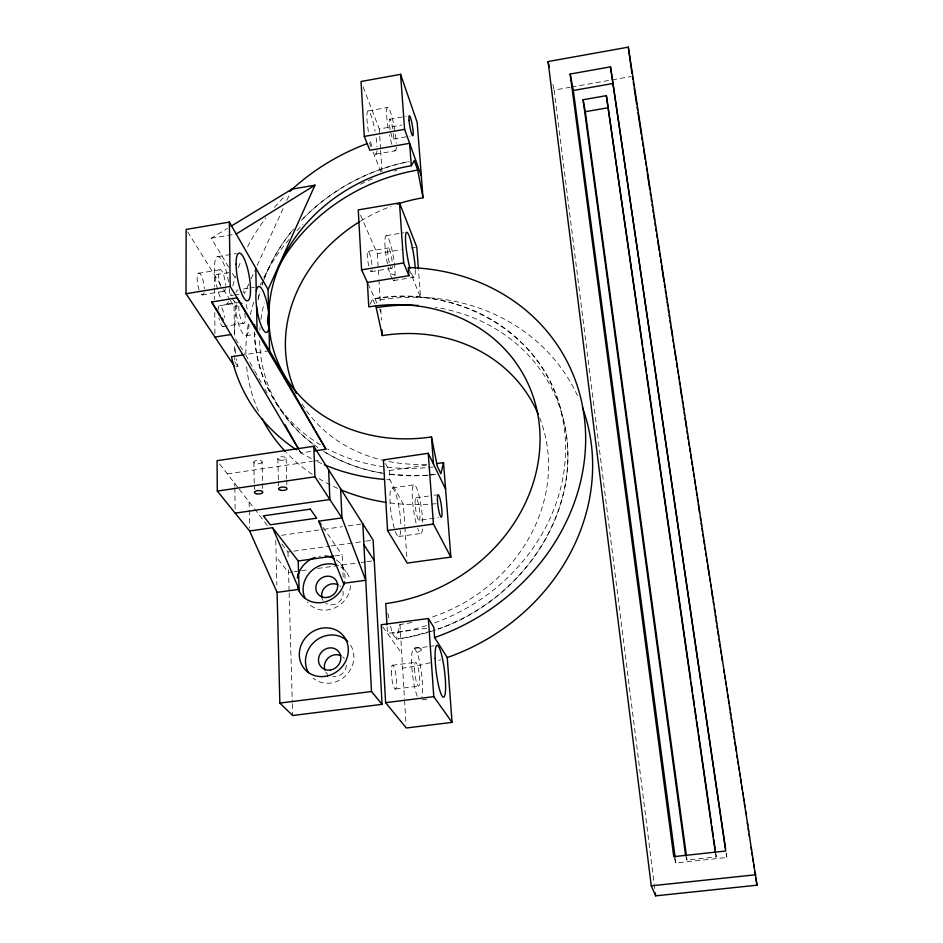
<?xml version="1.0" encoding="UTF-8"?>
<svg xmlns="http://www.w3.org/2000/svg" width="943" height="943" viewBox="0 0 943 943"><rect width="100%" height="100%" fill="white"/><g stroke="black" fill="none" stroke-linecap="round" stroke-linejoin="round"><path stroke-width="0.71" stroke-dasharray="4.71 3.54" d="M258.005 299.886L259.95 291.764M411.785 622.51A159.19 141.945 -29.1 0 1 399.962 624.49L396.366 639.165L410.382 636.82L435.23 629.959M262.083 285.069L263.368 281.061M263.887 279.741C270.747 261.282 280.955 244.084 293.674 229.055M248.716 284.091L244.485 293.403L242.976 290.904M251.133 278.774L254.763 270.794M257.191 265.478L284.421 205.633M286.849 200.305L289.866 193.657M370.057 304.247L372.603 299.014C452.675 283.183 544.135 331.382 561.934 414.154C588.349 504.47 523.636 600.432 437.965 629.087M420.861 649.751L421.215 649.22A3.536 1.202 -12 0 0 420.767 648.56L419.281 648.277M301.312 220.497C329.956 190.356 368.253 169.681 408.991 161.618M228.63 267.093L211.256 238.237L227.381 228.418M368.383 110.897L387.903 107.431M389.565 119.242L406.374 116.272M654.76 888.554L554.119 90.115L570.055 87.298M571.505 87.039L630.914 76.536M363.138 86.921L379.263 128.991L401.718 125.03M393.443 139.045L410.181 136.11M375.62 154.228L395.105 150.833M211.256 238.237L236.21 234.017M217.774 256.637L236.316 253.537M386.276 235.656L403.981 232.709M198.195 273.364L220.686 269.639M228.795 272.586L214.497 274.955L214.58 286.519M368.348 251.286L388.657 247.926M360.556 215.193L377.33 253.655L401.294 249.695M411.16 248.068L415.391 247.372M202.097 294.876L223.397 291.387M243.459 288.971L254.492 287.155M371.07 271.678L391.416 268.354M233.463 295.206L230.705 295.654A201.165 170.954 -22.4 0 1 231.247 292.884M234.842 294.982L238.968 294.299M226.296 304.283L236.257 302.668M220.155 305.685L239.345 302.562M230.304 300.334L234.064 306.381L237.047 305.897A198.808 169.599 -22.4 0 0 234.453 334.47M393.75 280.543L414.166 277.23M222.772 326.667L243.365 323.355M246.111 335.732L255.742 334.199M269.58 350.725L245.522 354.521L254.138 369.868M235.903 366.792L237.931 366.473A198.808 169.599 -22.4 0 1 236.493 359.047M299.296 450.4L300.793 452.935L312.852 451.155M227.322 473.893L312.298 461.363M313.736 461.151L320.938 460.09M385.333 463.437L389.247 470.545L426.354 465.147M392.217 487.955L414.272 484.785M416.028 497.857L428.499 496.077M434.039 495.287L436.809 494.898M281.474 535.306L322.152 529.565M323.602 529.365L342.486 526.701M348.297 525.876L361.381 524.025M419.046 520.336A11.34 1.839 82 0 0 418.386 503.538A11.34 1.839 82 0 0 415.144 503.421A11.34 1.839 82 0 0 419.046 520.336L438.471 517.601M281.816 544.064L287.969 551.997L292.306 551.384M293.744 551.183L329.826 546.15M331.276 545.95L364.469 541.317M365.919 541.105L373.133 540.103M398.689 536.555L420.814 533.467M335.024 555.875L342.168 554.885L343.181 577.481M292.919 571.847L288.558 572.448L276.181 556.995M294.369 571.647L300.18 570.845M301.63 570.645L308.891 569.643M317.614 568.44L359.731 562.641M361.181 562.441L365.542 561.839M366.992 561.639L374.253 560.637M417.242 696.24A26.062 4.538 83.1 0 1 411.785 666.288A26.062 4.538 83.1 0 1 414.354 648.454L428.452 646.58M429.867 646.391L434.098 645.825M426.601 628.274L387.467 633.413L387.066 626.305M392.406 665.275L415.545 662.304M395.53 689.015L418.716 686.091M422.028 699.812L427.851 699.093M428.735 475.083L435.489 474.341M685.596 855.384L686.999 860.063L716.279 856.904L715.855 853.993M674.186 857.918L675.883 862.963L726.864 857.47L726.216 853.097M427.379 475.237L413.906 475.767L387.455 474.011M384.603 473.504C363.42 470.215 342.698 463.096 324.451 451.78M317.638 447.465C281.167 421.462 255.447 378.473 254.598 333.162M219.636 463.98L238.367 488.109M239.263 489.264L253.537 507.64M254.421 508.784L268.578 527.019M382.834 626.906L401.73 653.428M340.494 563.796L346.034 571.623M390.65 626.164L392.182 633.213L396.366 639.165A183.131 162.833 -29 0 0 566.767 474.871A183.131 162.833 -29 0 0 435.466 307.335M322.907 527.184L342.168 554.885M414.354 648.454L416.782 652.014A26.062 4.538 83.1 0 1 421.674 674.575A26.062 4.538 83.1 0 1 421.957 696.83M276.311 403.003L284.244 414.979M234.701 361.617L237.931 366.473M235.538 339.044L244.756 353.33M187.681 231.907L222.772 288.252M223.526 289.466L229.55 299.131M232.119 297.929L237.047 305.897M232.414 273.364L235.432 278.374M254.799 371.047L261.223 382.493M264.9 389.035L267.058 392.866M299.061 449.87L300.793 452.935M389.247 470.545L389.813 479.798L403.38 504.21L404.771 525.746M342.722 567.262L343.488 568.947M374.842 303.858L372.603 299.014A184.993 164.035 -28.9 0 1 562.995 420.307A184.993 164.035 -28.9 0 1 433.261 623.358M368.006 283.784L377.2 303.74M379.64 309.056L380.866 311.72M392.406 279.564L390.107 274.224A22.75 3.536 80.6 0 1 384.885 241.632A22.75 3.536 80.6 0 1 390.426 243.777A22.75 3.536 80.6 0 1 395.046 276.146M408.897 268.885L420.519 297.304L418.503 270.075M369.385 142.794L370.988 146.837M373.122 152.212L381.149 172.404M387.903 613.457L389.435 620.518M552.904 84.41L554.119 90.115M715.277 852.166L716.279 856.904M726.157 853.604L726.864 857.47M686.61 857.152L686.999 860.063M675.306 858.59L675.883 862.963M379.263 128.991L379.628 134.755M379.723 136.193L380.559 149.159M380.642 150.597L382.127 173.653M404.865 527.184L406.987 560.213M377.33 253.655L378.827 278.232M378.921 279.682L380.394 303.858M380.713 309.104L381.385 320.137M399.962 624.49L404.488 698.763M404.582 700.225L406.091 725.061M286.118 458.569L286.696 478.726M286.743 480.164L286.908 485.928M287.969 551.997L288.169 558.786M288.487 569.713L289.112 591.426M289.147 592.888L292.295 702.37M292.342 703.832L292.672 715.513M277.82 458.428L278.397 480.046M278.433 481.496L278.55 485.81M275.757 540.292L276.888 585.238M262.154 462.117A4.161 1.768 -1.4 0 1 255.612 463.543A4.161 1.768 -1.4 0 1 256.237 460.479A4.161 1.768 -1.4 0 1 262.154 462.117L262.578 482.25M262.614 483.688L262.743 489.441M253.844 461.987L254.256 483.582M254.292 485.02L254.374 489.334M249.117 501.947L249.565 528.068M234.064 306.381L234.453 334.942M234.607 346.564L234.713 353.849M234.724 355.311L234.831 362.584M234.783 483.488L234.819 486.317M234.831 487.72L235.113 508.902M214.591 287.957L214.674 299.52M214.768 312.522L214.933 334.187M380.147 299.933A202.733 180.903 -29.1 0 1 578.884 398.795M440.64 659.735A202.733 180.903 -29.1 0 1 438.754 660.312M430.303 662.705A202.733 180.903 -29.1 0 1 402.614 668.092M372.12 269.674A10.479 1.756 80.5 0 1 370.222 270.346M368.819 265.973A10.479 1.756 80.5 0 1 368.018 251.133A10.479 1.756 80.5 0 1 372.037 265.985M392.371 266.362A10.503 1.627 80.6 0 1 390.414 266.492M389.27 262.625A10.503 1.627 80.6 0 1 388.351 247.761A10.503 1.627 80.6 0 1 392.253 262.673M415.262 269.627A22.797 3.253 80.6 0 1 410.476 270.146M414.696 647.817A14.876 4.821 -11 0 1 420.248 647.652M426.531 625.61A184.993 164.035 -28.9 0 1 392.182 633.213M539.632 417.678A159.19 141.945 -29.1 0 1 429.949 617.759M421.545 649.951A14.251 5.847 -7.2 0 1 417.443 652.32M390.213 273.824A12.601 7.332 2.4 0 1 395.412 275.144M394.516 279.576A22.75 3.536 80.6 0 1 393.443 280.531M336.333 559.883A24.919 22.408 -38.4 0 1 344.796 579.933M318.97 556.358A24.919 22.408 -38.4 0 1 320.632 556.099M342.934 590.943A11.222 10.149 -38.9 0 1 338.301 602.589A11.222 10.149 -38.9 0 1 325.913 603.367M322.989 600.408A11.222 10.149 -38.9 0 1 322.129 598.581M339.716 585.862A11.222 10.149 -38.9 0 1 340.494 586.558M342.828 656.941A11.505 10.538 -44.5 0 1 344.336 658.497M346.399 665.228A11.505 10.538 -44.5 0 1 332.749 676.591M327.869 674.41A11.505 10.538 -44.5 0 1 325.759 671.946M340.906 567.073A24.612 22.196 -38.7 0 1 349.888 579.485M350.478 585.686A24.612 22.196 -38.7 0 1 333.421 608.471A24.612 22.196 -38.7 0 1 307.394 602.117M350.655 645.189A25.249 23.056 -44.1 0 1 344.749 676.579A25.249 23.056 -44.1 0 1 313.147 678.158M389.813 479.798A201.165 170.954 -22.4 0 1 386.889 479.598M321.693 463.614A201.165 170.954 -22.4 0 1 316.412 461.162M311.237 458.557A201.165 170.954 -22.4 0 1 295.902 449.457M232.803 285.941A201.165 170.954 -22.4 0 1 235.526 276.158M238.367 267.753A201.165 170.954 -22.4 0 1 241.102 260.763M247.561 246.866A201.165 170.954 -22.4 0 1 265.926 217.845M274.472 207.33A201.165 170.954 -22.4 0 1 285.705 195.354M436.067 503.692A194.623 167.17 -22.4 0 1 387.302 502.548M337.688 488.38A194.623 167.17 -22.4 0 1 318.298 478.207M312.239 474.317A194.623 167.17 -22.4 0 1 286.33 452.534M258.441 411.136A194.623 167.17 -22.4 0 1 246.642 366.851M245.887 354.096A194.623 167.17 -22.4 0 1 248.811 321.363M250.272 314.667A194.623 167.17 -22.4 0 1 254.138 301.076M260.339 285.01A194.623 167.17 -22.4 0 1 261.447 282.546M263.792 277.655A194.623 167.17 -22.4 0 1 289.253 239.157M296.915 230.587A194.623 167.17 -22.4 0 1 303.009 224.41M360.521 184.25A194.623 167.17 -22.4 0 1 374.512 178.05M394.304 171.096A194.623 167.17 -22.4 0 1 396.708 170.4M393.549 133.434A10.184 1.426 80 0 1 393.172 139.175A10.184 1.426 80 0 1 390.779 132.774M390.154 129.733A10.184 1.426 80 0 1 389.765 119.124A10.184 1.426 80 0 1 393.019 129.627M204.077 292.625A11.151 3.029 79.8 0 1 200.776 293.521M199.126 289.914A11.151 3.029 79.8 0 1 198.702 273.046A11.151 3.029 79.8 0 1 204.289 288.664M225.377 288.44A11.175 2.888 79.9 0 1 222.135 290.02M220.532 286.389A11.175 2.888 79.9 0 1 220.002 269.509A11.175 2.888 79.9 0 1 225.448 285.187M433.179 466.915A177.437 151.328 -22.4 0 1 327.681 448.939M320.431 444.825A177.437 151.328 -22.4 0 1 254.575 330.38M258.288 298.294A177.437 151.328 -22.4 0 1 260.127 291.163M262.048 284.869A177.437 151.328 -22.4 0 1 293.78 228.819M303.092 218.564A177.437 151.328 -22.4 0 1 408.684 161.595M435.619 474.447A175.728 150.338 -22.4 0 1 388.657 474.176M381.644 473.103A175.728 150.338 -22.4 0 1 323.26 451.167M312.781 443.964A175.728 150.338 -22.4 0 1 259.643 339.975M259.867 330.333A175.728 150.338 -22.4 0 1 260.056 327.575M260.952 319.312A175.728 150.338 -22.4 0 1 264.205 302.88M426.425 464.262A152.825 131.183 -22.4 0 1 301.501 403.109M360.945 220.874A152.825 131.183 -22.4 0 1 390.909 206.387M223.621 326.584A10.738 2.829 80.2 0 1 218.917 317.991M218.116 310.153A10.738 2.829 80.2 0 1 220.886 306.286A10.738 2.829 80.2 0 1 224.505 317.567M244.803 313.206A10.75 2.688 80.2 0 1 242.162 322.07A10.75 2.688 80.2 0 1 239.098 303.941M235.667 353.413A198.808 169.599 -22.4 0 1 235.055 347.755M228.371 301.725A24.2 6.259 79.9 0 1 222.913 302.173M220.155 297.092A24.2 6.259 79.9 0 1 216.006 258.134A24.2 6.259 79.9 0 1 228.501 281.792M229.267 288.546A24.2 6.259 79.9 0 1 229.349 295.961M248.917 323.968A23.304 5.835 80.2 0 1 242.268 332.855A23.304 5.835 80.2 0 1 234.984 301.43M235.986 292.306A23.304 5.835 80.2 0 1 237.942 289.878M246.123 304.495A23.304 5.835 80.2 0 1 247.172 309.009M396.308 147.32A22.054 3.077 80 0 1 393.561 148.876M391.84 144.291A22.054 3.077 80 0 1 389.435 134.896M388.162 128.142A22.054 3.077 80 0 1 387.868 107.408A22.054 3.077 80 0 1 394.763 130.158M395.412 134.436A22.054 3.077 80 0 1 396.272 143.253M376.976 150.68A22.019 3.336 79.9 0 1 373.546 151.363M371.695 146.165A22.019 3.336 79.9 0 1 369.703 138.35M368.407 131.619A22.019 3.336 79.9 0 1 368.159 110.861A22.019 3.336 79.9 0 1 375.125 131.336M376.163 137.819A22.019 3.336 79.9 0 1 376.988 146.625M422.523 529.011A24.577 3.996 82 0 1 417.643 528.386M416.075 523.047A24.577 3.996 82 0 1 412.303 491.162A24.577 3.996 82 0 1 417.513 490.443A24.577 3.996 82 0 1 422.676 522.139M400.728 530.567A24.53 4.326 82.1 0 1 395.329 531.51M394.245 528.174A24.53 4.326 82.1 0 1 389.978 494.992A24.53 4.326 82.1 0 1 395.812 494.038A24.53 4.326 82.1 0 1 400.846 527.09M391.298 671.18A12 2.251 83.2 0 0 395.317 689.074A12 2.251 83.2 0 0 395.247 671.204A12 2.251 83.2 0 0 391.298 671.18M414.59 668.198A12.023 2.098 83.1 0 0 418.515 686.15A12.023 2.098 83.1 0 0 418.244 668.269A12.023 2.098 83.1 0 0 414.59 668.198M279.882 460.09A4.173 1.78 -1.8 0 0 286.13 458.392A4.173 1.78 -1.8 0 0 279.882 457.013A4.173 1.78 -1.8 0 0 279.882 460.09"/><path stroke-width="1.41" d="M234.088 365.766L186.019 293.721L186.148 229.444L229.361 222.088L268.071 289.548L269.58 350.725L325.913 449.21L314.75 450.872M269.05 327.197L268.708 312.781A17.163 8.086 -73.1 0 0 267.718 318.71M269.05 327.174L269.05 327.15A16.184 7.721 -73 0 1 267.6 318.781M436.397 463.532A152.825 131.183 -22.4 0 0 443.54 462.648L440.9 473.751L437.34 466.349L431.47 436.951A157.952 134.142 -22.4 0 1 269.109 325.748A157.952 134.142 -22.4 0 1 411.289 165.732L414.248 160.558L417.69 170.07L423.006 197.759A152.825 131.183 -22.4 0 0 397.203 204.171M344.136 583.222L343.523 585.108M297.976 575.195L298.601 573.332M268.071 289.548L314.974 185.182L291.929 189.142L231.106 226.155M291.929 189.142L292.342 189.072M236.21 234.017L314.974 185.182M423.006 197.759L417.16 122.307L400.586 74.344L361.051 81.487L364.293 136.429L369.833 150.267L409.627 143.324L411.289 165.732M548.072 61.554L628.309 47.15L756.981 885.194L655.68 895.85L651.271 885.842L548.072 61.554L549.274 67.271M610.51 66.859L725.697 851.022L673.762 856.657L570.15 74.049L610.51 66.859L725.58 848.724M675.105 857.128L573.344 90.481L613.127 83.467M364.293 136.429L404.606 129.344L421.309 175.799M685.596 855.384L583.069 99.746L606.361 95.656L642.572 345.291M686.41 855.69L585.308 111.722L608.341 107.691M418.397 268.637L416.794 247.137L399.49 202.91L358.246 209.888L361.582 269.828L367.393 282.452L368.784 306.864A164.754 145.54 -28.9 0 1 539.82 431.305A164.754 145.54 -28.9 0 1 385.758 603.579L386.984 624.891M186.019 293.721L230.163 286.472L269.58 350.725M361.582 269.828L403.651 262.932L408.92 275.698L367.393 282.452M298.542 449.139L211.656 302.008L237.141 297.847L325.913 449.21M214.945 337.075L231.118 334.494M244.119 354.745L231.471 356.749A201.165 170.954 -22.4 0 0 295.902 449.457M313.783 446.298L217.067 460.679L217.303 491.067L249.612 530.98L277.077 592.357L279.859 703.077L292.672 715.513L382.08 704.35L373.133 540.103L313.783 446.298L314.927 476.804L341.944 517.872L365.743 580.287L343.452 583.316L318.722 521.161L341.944 517.872L340.623 488.71M445.591 489.075L428.252 453.3L383.388 459.889L387.549 530.485L407.176 563.089L450.86 557.089L443.54 462.648M217.303 491.067L314.927 476.804M235.172 513.133L329.873 499.519L328.624 469.744M249.612 530.98L272.551 527.715L298.212 560.979L299.108 589.351L277.077 592.357M387.549 530.485L433.415 524.049L450.86 557.089M298.212 560.979L333.598 556.064M428.37 618.514L381.29 624.726L385.616 702.665L406.28 727.984L452.051 722.385L447.241 657.542L434.582 637.539L433.851 627.331L428.37 618.514L433.792 696.641L452.051 722.385M279.859 703.077L371.495 691.525L382.08 704.35M385.616 702.665L433.792 696.641M651.271 885.842L755.932 874.739M318.722 521.161L321.233 524.779M363.915 544.771L374.253 560.637M211.656 302.008L217.173 310.553M217.821 311.567L220.32 315.445M221.676 317.543L223.22 319.936M284.786 424.444L287.155 428.652M287.639 429.536L298.636 449.104M299.167 591.143L298.436 589.446M375.833 305.992L382.328 335.567A159.19 141.945 -29.1 0 1 538.158 414.071M272.551 527.715L299.108 589.351M570.15 74.049L573.344 90.481M583.069 99.746L585.308 111.722M632.364 76.277L632.812 79.188M633.26 82.1L633.708 85.011M634.156 87.911L636.631 103.919M637.079 106.83L637.527 109.742M637.975 112.653L641.334 134.472M641.782 137.383L642.23 140.295M642.678 143.206L643.126 146.118M643.574 149.018L645.142 159.202M645.59 162.113L646.038 165.025M646.485 167.937L646.933 170.848M647.381 173.76L649.845 189.755M650.293 192.667L650.741 195.578M651.189 198.49L651.637 201.401M652.085 204.313L652.544 207.212M652.992 210.124L653.44 213.035M653.888 215.947L654.56 220.308M655.008 223.22L655.456 226.131M655.904 229.043L656.352 231.954M656.8 234.866L657.247 237.766M657.695 240.677L659.263 250.862M659.711 253.773L660.159 256.685M660.607 259.596L661.055 262.508M661.503 265.407L663.966 281.415M664.414 284.326L664.862 287.238M665.31 290.149L665.758 293.061M666.206 295.961L666.654 298.872M667.102 301.784L667.774 306.145M668.222 309.056L668.681 311.968M669.129 314.879L669.577 317.791M670.025 320.703L670.473 323.602M670.921 326.514L672.489 336.698M672.937 339.61L673.385 342.521M673.832 345.433L674.28 348.344M674.728 351.256L676.072 359.978M676.52 362.89L677.192 367.251M677.64 370.163L678.088 373.074M678.536 375.986L678.984 378.897M679.431 381.809L679.879 384.709M680.327 387.62L681.895 397.805M682.343 400.716L682.791 403.628M683.239 406.539L683.687 409.451M684.135 412.35L684.583 415.262M685.042 418.173L686.61 428.358M687.058 431.269L687.506 434.181M687.954 437.092L688.402 440.004M688.85 442.904L689.298 445.815M689.746 448.727L690.193 451.638M690.641 454.55L691.313 458.911M691.761 461.822L692.209 464.734M692.657 467.645L693.105 470.557M693.553 473.457L694.001 476.368M694.449 479.28L695.121 483.641M695.569 486.553L696.017 489.464M696.464 492.376L696.912 495.287M697.36 498.199L697.808 501.098M698.256 504.01L699.6 512.744M700.272 517.106L700.72 520.017M701.179 522.929L701.627 525.84M702.075 528.752L702.523 531.652M702.971 534.563L703.419 537.475M703.867 540.386L704.539 544.748M704.987 547.659L705.435 550.571M705.883 553.482L706.331 556.394M706.779 559.293L707.226 562.205M707.674 565.116L709.242 575.301M709.69 578.212L710.138 581.124M710.586 584.035L711.034 586.947M711.482 589.846L712.825 598.581M713.273 601.493L713.721 604.404M714.393 608.765L714.841 611.677M715.289 614.588L715.737 617.5M716.185 620.4L716.633 623.311M717.093 626.223L717.54 629.134M717.988 632.046L718.66 636.407M719.108 639.319L719.556 642.23M720.004 645.142L720.452 648.041M720.9 650.953L721.348 653.864M721.796 656.776L722.468 661.137M723.811 669.872L724.259 672.783M724.707 675.695L725.155 678.595M725.603 681.506L726.051 684.418M726.499 687.329L726.947 690.241M727.619 694.602L728.067 697.514M728.515 700.425L728.963 703.337M729.41 706.248L729.858 709.148M730.306 712.059L730.754 714.971M731.202 717.882L731.874 722.244M732.322 725.155L732.77 728.067M733.23 730.978L733.678 733.89M734.125 736.789L734.573 739.701M735.021 742.612L736.365 751.347M737.037 755.708L737.485 758.62M737.933 761.531L738.381 764.443M738.829 767.343L739.277 770.254M739.725 773.166L740.172 776.077M740.62 778.989L741.292 783.35M741.74 786.262L742.188 789.173M742.636 792.085L743.084 794.984M743.532 797.896L743.98 800.807M744.428 803.719L744.876 806.63M745.548 810.992L745.996 813.903M747.339 822.638L747.787 825.538M748.235 828.449L748.683 831.361M749.131 834.272L749.591 837.184M751.158 847.368L751.606 850.28M752.054 853.191L752.502 856.091M752.95 859.002L753.398 861.914M753.846 864.825L754.294 867.737M754.966 872.098L755.414 875.01M755.862 877.921L756.981 885.194M642.996 348.203L644.47 358.399M644.882 361.322L646.356 371.518M646.78 374.442L690.665 679.078M691.078 681.989L692.551 692.197M692.975 695.109L694.437 705.317M694.861 708.228L696.335 718.436M696.747 721.348L698.221 731.556M698.645 734.467L711.446 823.38M711.871 826.292L713.344 836.5M713.757 839.411L715.23 849.619M606.361 95.656L715.277 852.166M628.309 47.15L631.963 73.365M268.625 312.204L268.637 312.274A23.339 5.552 80.3 0 0 258.134 286.696A23.339 5.552 80.3 0 0 258.924 318.64A23.339 5.552 80.3 0 0 269.003 327.504M655.314 892.927L655.68 895.85M431.47 436.951L433.485 464.109M400.586 74.344L404.606 129.344M428.252 453.3L433.415 524.049M408.92 275.698L408.343 267.529A209.841 185.5 -28.9 0 1 585.214 426.578A209.841 185.5 -28.9 0 1 434.582 637.539M399.49 202.91L403.651 262.932M381.986 329.956L382.328 335.567M362.831 523.825L371.495 691.525M255.777 268.118L256.26 291.163M256.579 306.711L257.074 330.333M229.361 222.088L230.163 286.472M409.993 268.449A22.797 3.253 80.6 0 1 405.49 238.284A22.797 3.253 80.6 0 1 409.863 237.931A22.797 3.253 80.6 0 1 415.191 268.024M582.409 407.541A202.733 180.903 -29.1 0 1 447.241 657.542M376.575 307.583A183.131 162.833 -29 0 1 417.855 305.449M344.478 581.807A24.919 22.408 -38.4 0 1 321.174 602.624A24.919 22.408 -38.4 0 1 297.623 586.829M297.351 578A24.919 22.408 -38.4 0 1 314.997 557.419M325.205 555.993A24.919 22.408 -38.4 0 1 334.447 558.704M321.858 597.638A11.222 10.149 -38.9 0 1 326.066 586.405A11.222 10.149 -38.9 0 1 337.924 584.743M324.875 670.037A11.505 10.538 -44.5 0 1 328.459 657.731A11.505 10.538 -44.5 0 1 341.001 655.75M305.06 598.286A24.612 22.196 -38.7 0 1 310.259 572.106A24.612 22.196 -38.7 0 1 336.757 565.093M308.55 672.748A25.249 23.056 -44.1 0 1 315.646 640.792A25.249 23.056 -44.1 0 1 347.755 641.476M383.99 479.374A201.165 170.954 -22.4 0 1 324.368 464.769M289.666 191.547A201.165 170.954 -22.4 0 1 366.839 143.737M277.584 268.484A175.728 150.338 -22.4 0 1 417.69 170.07M296.302 393.408A152.825 131.183 -22.4 0 1 359.813 221.57M241.597 303.186A10.75 2.688 80.2 0 1 241.891 303.622M243.659 307.972A10.75 2.688 80.2 0 1 243.931 308.962M254.598 327.61A177.437 151.328 -22.4 0 1 254.681 324.816M385.946 502.36A194.623 167.17 -22.4 0 1 340.388 489.558M285.375 451.532A194.623 167.17 -22.4 0 1 262.13 418.786M310.341 509.126L263.392 515.845L270.299 524.791L316.648 518.19L310.341 509.126M435.124 658.426A26.109 4.173 82.9 0 0 443.469 697.219A26.109 4.173 82.9 0 0 442.397 658.273A26.109 4.173 82.9 0 0 435.124 658.426M256.213 493.719A4.208 1.709 -1.5 0 0 262.802 492.317A4.208 1.709 -1.5 0 0 256.838 490.749A4.208 1.709 -1.5 0 0 256.213 493.719M280.696 490.301A4.208 1.721 -1.9 0 0 287.014 488.627A4.208 1.721 -1.9 0 0 280.708 487.307A4.208 1.721 -1.9 0 0 280.696 490.301M327.822 597.355A11.363 10.243 -38.7 0 0 335.661 579.804A11.363 10.243 -38.7 0 0 316.801 583.446A11.363 10.243 -38.7 0 0 327.822 597.355M330.734 669.931A11.658 10.644 -44.1 0 0 338.726 651.696A11.658 10.644 -44.1 0 0 319.465 655.326A11.658 10.644 -44.1 0 0 330.734 669.931M327.681 675.86A25.567 23.292 -43.7 0 0 342.839 635.146A25.567 23.292 -43.7 0 0 300.923 645.672A25.567 23.292 -43.7 0 0 327.681 675.86M409.026 120.327A10.196 1.308 80.1 0 0 412.728 135.757A10.196 1.308 80.1 0 0 411.443 121.058A10.196 1.308 80.1 0 0 409.026 120.327M437.446 500.238A11.363 1.697 82 0 0 441.241 517.212A11.363 1.697 82 0 0 440.428 500.403A11.363 1.697 82 0 0 437.446 500.238M236.092 264.134A24.247 5.953 80 0 0 247.031 300.829A24.247 5.953 80 0 0 246.83 265.891A24.247 5.953 80 0 0 236.092 264.134"/></g></svg>
